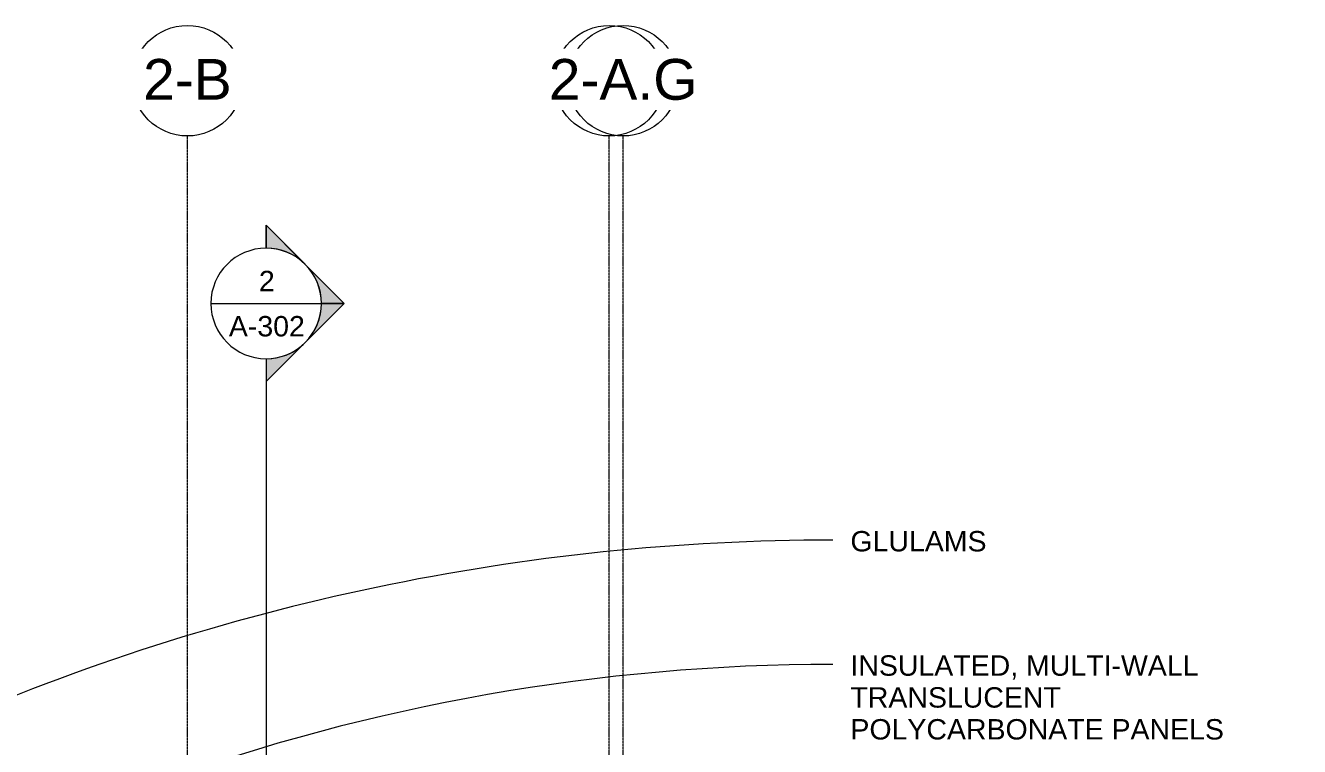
# Model space of a CAD drawing. Header units: inches. Extents: x 20426 to 36845, y -248 to 750.
# Drawn here: x 22449 to 23187, y 321 to 738 of the extents above; entities that cross this region are included whole.
import ezdxf

# ---------------------------------------------------------------- set-up
doc = ezdxf.new("R2010")
doc.units = ezdxf.units.IN
doc.header["$MEASUREMENT"] = 0
doc.linetypes.add('Grid Line 1_2_', pattern=[0.875, 0.5, -0.125, 0.125, -0.125])
for name, color, linetype, lineweight in [('G-ANNO-SYMB', 111, 'Continuous', 9), ('G-ANNO-TEXT', 231, 'Continuous', 9), ('S-GRID', 1, 'Continuous', 9), ('S-GRID-IDEN', 1, 'Continuous', 9)]:
    doc.layers.add(name, color=color, linetype=linetype, lineweight=lineweight)
doc.styles.add('Arial_1', font='arial.ttf', dxfattribs={"height": 23.60479})
doc.styles.add('Arial_2', font='arial.ttf', dxfattribs={"height": 11.802395})

# ---------------------------------------------------------------- blocks, each defined once
blk = doc.blocks.new('Section - Section Head - Filled-1526-Elevation - West')
at = {"layer": 'G-ANNO-SYMB'}
h = blk.add_hatch(color=256, dxfattribs=at)
edge = h.paths.add_edge_path(flags=0)
edge.add_arc((22272.83, 577.16), 32.04, 47.9216, 90)
edge.add_line((22272.83, 609.2), (22272.83, 622.41))
edge.add_line((22272.83, 622.41), (22294.31, 600.94))
h = blk.add_hatch(color=256, dxfattribs=at)
edge = h.paths.add_edge_path(flags=0)
edge.add_line((22295.46, 599.78), (22318.09, 577.16))
edge.add_line((22318.09, 577.16), (22304.83, 577.16))
edge.add_arc((22272.83, 577.16), 32, 0, 45)
h = blk.add_hatch(color=256, dxfattribs=at)
edge = h.paths.add_edge_path(flags=0)
edge.add_arc((22272.83, 577.16), 32, 315, 360)
edge.add_line((22304.83, 577.16), (22318.09, 577.16))
edge.add_line((22318.09, 577.16), (22295.46, 554.53))
h = blk.add_hatch(color=256, dxfattribs=at)
edge = h.paths.add_edge_path(flags=0)
edge.add_line((22294.31, 553.37), (22272.83, 531.9))
edge.add_line((22272.83, 531.9), (22272.83, 545.12))
edge.add_arc((22272.83, 577.16), 32.04, 270, 312.0784)
for p, q in [((22318.09, 577.16), (22272.83, 622.41)), ((22272.83, 609.16), (22272.83, 622.41)), ((22294.31, 600.94), (22272.83, 622.41)), ((22272.83, 622.41), (22272.83, 609.2)), ((22318.09, 577.16), (22295.46, 599.78)), ((22318.09, 577.16), (22272.83, 531.9)), ((22295.46, 554.53), (22318.09, 577.16)), ((22304.83, 577.16), (22318.09, 577.16)), ((22318.09, 577.16), (22304.83, 577.16)), ((22272.83, 531.9), (22294.31, 553.37)), ((22272.83, 545.16), (22272.83, 531.9)), ((22272.83, 545.12), (22272.83, 531.9))]:
    blk.add_line(p, q, dxfattribs=at)
for radius, start, end in [(32, 90, 270), (32.04, 47.9216, 90), (32, 270, 90), (32, 0, 45), (32, 315, 0), (32.04, 270, 312.0784)]:
    blk.add_arc((22272.83, 577.16), radius, start, end, dxfattribs=at)
blk = doc.blocks.new('Grid - Grid Head - Circle-14747-Elevation - West')
at = {"layer": 'S-GRID-IDEN'}
blk.add_circle((21143.8, 706.16), 32, dxfattribs=at)

msp = doc.modelspace()

# ---------------------------------------------------------------- linework, layer by layer
at = {"layer": 'G-ANNO-SYMB'}
for p, q in [((22556.63029, 577.15708), (22620.63029, 577.15708)), ((22588.63029, 545.15708), (22588.63029, -79.66081))]:
    msp.add_line(p, q, dxfattribs=at)
at = {"layer": 'G-ANNO-TEXT', "color": 145}
for centre, radius, end in [((22916.65627, -848.75063), 1288.84007, 113.6616179), ((22916.65627, -783.14809), 1151.23754, 129.8306116)]:
    msp.add_arc(centre, radius, 90, end, dxfattribs=at)
at = {"layer": 'S-GRID', "linetype": 'Grid Line 1_2_'}
for p, q in [((22543.05281, -208.66081), (22543.05281, 674.15708)), ((22543.05281, -208.66081), (22543.05281, 674.15708)), ((22787.30281, -208.66081), (22787.30281, 674.15708)), ((22787.30281, -208.66081), (22787.30281, 674.15708)), ((22795.30281, -208.66081), (22795.30281, 674.15708)), ((22795.30281, -208.66081), (22795.30281, 674.15708))]:
    msp.add_line(p, q, dxfattribs=at)

# ---------------------------------------------------------------- block references
at = {"layer": 'G-ANNO-SYMB'}
msp.add_blockref('Section - Section Head - Filled-1526-Elevation - West', (315.7972, 0), dxfattribs=at)
at = {"layer": 'S-GRID-IDEN'}
for p in [(1399.25, 0), (1643.5, 0)]:
    msp.add_blockref('Grid - Grid Head - Circle-14747-Elevation - West', p, dxfattribs=at)

# ---------------------------------------------------------------- texts
at = {"layer": 'G-ANNO-SYMB', "attachment_point": 2, "line_spacing_factor": 0.938532, "style": 'Arial_2'}
for s, insert, char_height, width in [('2', (22589.04011, 596.04924), 11.8024, 10.944), ('A-302', (22589.04011, 569.86758), 11.802395, 52.416)]:
    msp.add_mtext(s, dxfattribs=dict(at, insert=insert, char_height=char_height, width=width))
at = {"layer": 'G-ANNO-TEXT', "color": 145, "attachment_point": 1, "line_spacing_factor": 0.938532, "style": 'Arial_2', "bg_fill": 3, "box_fill_scale": 1.25, "bg_fill_color": 0, "bg_fill_transparency": 0}
for s, insert, char_height, width in [('GLULAMS', (22926.89627, 445.338), 11.802395, 93.744), ('INSULATED, MULTI-WALL\\PTRANSLUCENT\\PPOLYCARBONATE PANELS', (22926.89627, 373.338), 11.8023952, 257.04)]:
    msp.add_mtext(s, dxfattribs=dict(at, insert=insert, char_height=char_height, width=width))

# ---------------------------------------------------------------- next in the draw order: texts
at = {"layer": 'S-GRID-IDEN', "char_height": 23.60479, "width": 56.736, "attachment_point": 2, "line_spacing_factor": 0.938532, "style": 'Arial_1', "bg_fill": 3, "box_fill_scale": 1.25, "bg_fill_color": 0, "bg_fill_transparency": 0}
for s, insert in [('3-2', (22543.04666, 718.73957)), ('3-1', (22787.29666, 718.73957))]:
    msp.add_mtext(s, dxfattribs=dict(at, insert=insert))

# ---------------------------------------------------------------- next in the draw order: block references
at = {"layer": 'S-GRID-IDEN'}
for p in [(1399.25, 0), (1651.5, 0)]:
    msp.add_blockref('Grid - Grid Head - Circle-14747-Elevation - West', p, dxfattribs=at)

# ---------------------------------------------------------------- next in the draw order: texts
at = {"layer": 'S-GRID-IDEN', "char_height": 23.60479, "attachment_point": 2, "line_spacing_factor": 0.938532, "style": 'Arial_1', "bg_fill": 3, "box_fill_scale": 1.25, "bg_fill_color": 0, "bg_fill_transparency": 0}
for s, insert, width in [('2-B', (22543.04666, 718.73957), 61.056), ('3-1.G', (22795.29666, 718.73957), 98.208)]:
    msp.add_mtext(s, dxfattribs=dict(at, insert=insert, width=width))

# ---------------------------------------------------------------- next in the draw order: block references
at = {"layer": 'S-GRID-IDEN'}
msp.add_blockref('Grid - Grid Head - Circle-14747-Elevation - West', (1643.5, 0), dxfattribs=at)

# ---------------------------------------------------------------- next in the draw order: texts
at = {"layer": 'S-GRID-IDEN', "insert": (22787.29666, 718.73957), "char_height": 23.60479, "width": 61.056, "attachment_point": 2, "line_spacing_factor": 0.938532, "style": 'Arial_1', "bg_fill": 3, "box_fill_scale": 1.25, "bg_fill_color": 0, "bg_fill_transparency": 0}
msp.add_mtext('2-A', dxfattribs=at)

# ---------------------------------------------------------------- next in the draw order: block references
at = {"layer": 'S-GRID-IDEN'}
msp.add_blockref('Grid - Grid Head - Circle-14747-Elevation - West', (1651.5, 0), dxfattribs=at)

# ---------------------------------------------------------------- next in the draw order: texts
at = {"layer": 'S-GRID-IDEN', "insert": (22795.29666, 718.73957), "char_height": 23.60479, "width": 102.528, "attachment_point": 2, "line_spacing_factor": 0.938532, "style": 'Arial_1', "bg_fill": 3, "box_fill_scale": 1.25, "bg_fill_color": 0, "bg_fill_transparency": 0}
msp.add_mtext('2-A.G', dxfattribs=at)

doc.saveas('drawing.dxf')
